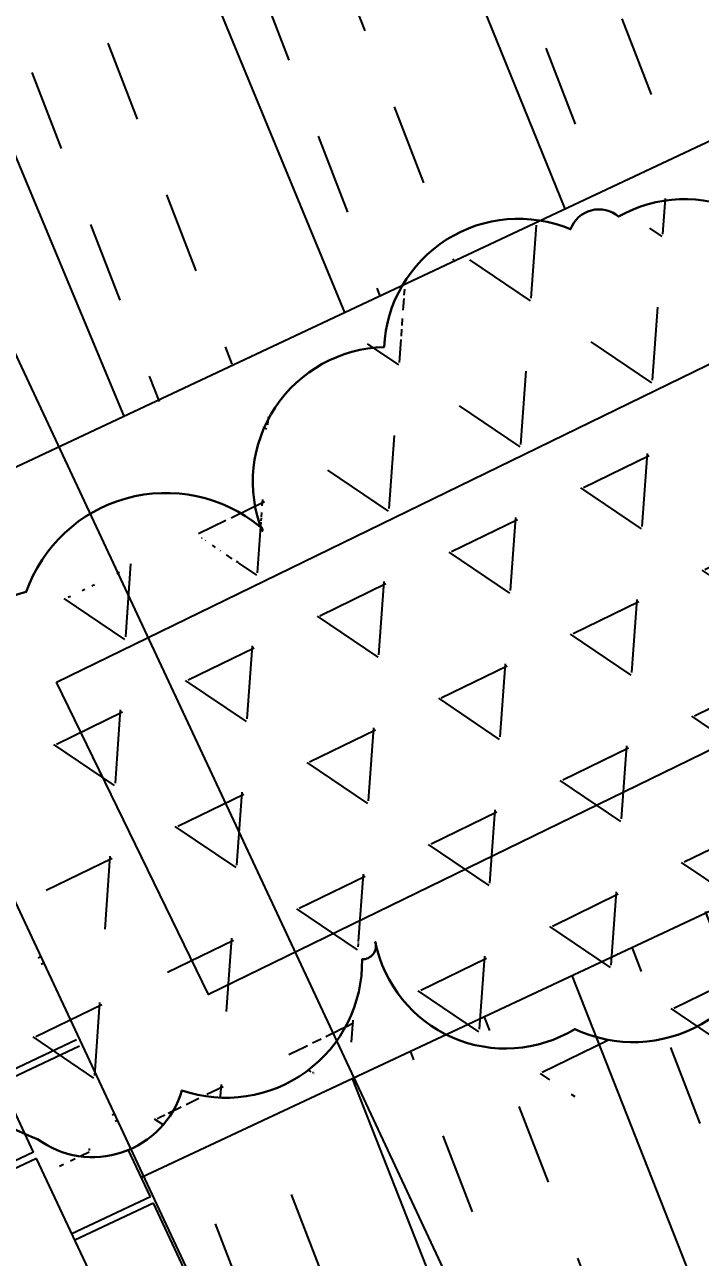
# Model space of a CAD drawing. Header units: centimetres. Extents: x 212517 to 243222, y -357108 to -330212.
# Drawn here: x 231504 to 231659.7, y -342805.6 to -342521.8 of the extents above; entities that cross this region are included whole.
import ezdxf
from ezdxf.enums import TextEntityAlignment as Align
from ezdxf.lldxf.tags import DXFTag

# ---------------------------------------------------------------- set-up
doc = ezdxf.new("R2010")
doc.units = ezdxf.units.CM
for name, color, linetype, plot in [('Fond topo - N', 252, 'Continuous', False), ('Fond topo - NCACHE', 252, 'Continuous', False), ('Fond topo - ZCACHE', 252, 'Continuous', False)]:
    doc.layers.add(name, color=color, linetype=linetype, plot=plot)
doc.layers.add('Fond topo - PSEUIL', color=252, linetype='Continuous', lineweight=50)
for name, color, linetype in [('Fond topo - ZSEUIL', 252, 'Continuous'), ('prlm-VRD', 2, 'Continuous'), ('SA - bât E', 252, 'Continuous'), ('SA - clôture', 252, 'DIVISE2'), ('SA - EBC', 252, 'Continuous'), ('SA - jardinière', 252, 'Continuous'), ('SA - limite revêtement', 252, 'Continuous'), ('SA - platelage bois', 252, 'Continuous')]:
    doc.layers.add(name, color=color, linetype=linetype)
doc.styles.add('SIMPLEX', font='simplex_.ttf', dxfattribs={"height": 1.25})
tags = doc.linetypes.add('CACHE2', pattern=[4.762499928474426, 3.174999952316284, -1.587499976158142]).pattern_tags.tags
tags[6:7] = [DXFTag(74, 4), DXFTag(75, 0), DXFTag(340, '0'), DXFTag(46, 0.0), DXFTag(50, 0.0), DXFTag(44, 0.0), DXFTag(45, 0.0)]
tags[4:5] = [DXFTag(74, 4), DXFTag(75, 0), DXFTag(340, '0'), DXFTag(46, 0.0), DXFTag(50, 0.0), DXFTag(44, 0.0), DXFTag(45, 0.0)]
tags = doc.linetypes.add('DIVISE2', pattern=[15.874999761581421, 6.349999904632568, -3.174999952316284, 0, -3.174999952316284, 0, -3.174999952316284]).pattern_tags.tags
tags[14:15] = [DXFTag(74, 4), DXFTag(75, 0), DXFTag(340, '0'), DXFTag(46, 0.0), DXFTag(50, 0.0), DXFTag(44, 0.0), DXFTag(45, 0.0)]
tags[12:13] = [DXFTag(74, 4), DXFTag(75, 0), DXFTag(340, '0'), DXFTag(46, 0.0), DXFTag(50, 0.0), DXFTag(44, 0.0), DXFTag(45, 0.0)]
tags[10:11] = [DXFTag(74, 4), DXFTag(75, 0), DXFTag(340, '0'), DXFTag(46, 0.0), DXFTag(50, 0.0), DXFTag(44, 0.0), DXFTag(45, 0.0)]
tags[8:9] = [DXFTag(74, 4), DXFTag(75, 0), DXFTag(340, '0'), DXFTag(46, 0.0), DXFTag(50, 0.0), DXFTag(44, 0.0), DXFTag(45, 0.0)]
tags[6:7] = [DXFTag(74, 4), DXFTag(75, 0), DXFTag(340, '0'), DXFTag(46, 0.0), DXFTag(50, 0.0), DXFTag(44, 0.0), DXFTag(45, 0.0)]
tags[4:5] = [DXFTag(74, 4), DXFTag(75, 0), DXFTag(340, '0'), DXFTag(46, 0.0), DXFTag(50, 0.0), DXFTag(44, 0.0), DXFTag(45, 0.0)]
pattern_1 = [(280.4264001144857, (-277130161.1279894, -473864756.7787022), (55.32121061969438, 10.17969329456503), []), (280.4264001144857, (-277130142.6875859, -473864753.3854711), (55.32121061969438, 10.17969329456503), [18.75, -18.75]), (280.4264001144857, (-277130124.2471823, -473864749.99224), (55.32121061969438, 10.17969329456503), [18.75, -18.75])]
pattern_2 = [(194.476395536849, (-277130161.1279894, -473864756.7787022), (-28.73078359319865, -48.72927426220082), [20.00000029999999, -20.00000029999999]), (194.476395536849, (-277130161.5279592, -473864755.2295011), (-28.73078359319865, -48.72927426220082), [20.00000029999999, -20.00000029999999]), (104.476395536849, (-277130180.4930039, -473864761.7783249), (-48.72927426220082, 28.73078359319865), [19.20000028799999, -20.800000312]), (104.476395536849, (-277130185.6926115, -473864741.6387098), (-48.72927426220082, 28.73078359319865), [19.20000028799999, -20.800000312]), (194.476395536849, (-277130185.2926416, -473864743.187911), (-28.73078359319865, -48.72927426220082), [20.00000029999999, -20.00000029999999]), (194.476395536849, (-277130185.6926115, -473864741.6387098), (-28.73078359319865, -48.72927426220082), [20.00000029999999, -20.00000029999999]), (104.476395536849, (-277130161.5279592, -473864755.2295011), (-48.72927426220082, 28.73078359319865), [38.40000057599999, -1.600000023999999])]

# ---------------------------------------------------------------- blocks, each defined once
blk = doc.blocks.new('PTOPO')
at = {"layer": 'Fond topo - NCACHE', "style": 'SIMPLEX'}
blk.add_attdef('MAT', text='', height=0.34, dxfattribs=at).set_placement((0.09999999986030161, -0.09999999962747097), align=Align.TOP_LEFT)
at = {"layer": 'Fond topo - ZCACHE', "style": 'SIMPLEX'}
blk.add_attdef('ALT', (0.09999999986030161, 0.09999999962747097), '', height=0.34, dxfattribs=at)
blk = doc.blocks.new('A$C1F970F0F')
at = {"layer": 'SA - bât E'}
h = blk.add_hatch(dxfattribs=at)
h.set_pattern_fill('ARDOISES4', color=256, scale=40.00000059999999, angle=-255.523604463151, style=0, pattern_type=2)
h.set_pattern_definition(pattern_2)
h.paths.add_polyline_path([(3894.158409256344, 7295.289658477819), (3891.059177244926, 7299.911205017861, -0.1009790743820487), (3887.328715366899, 7311.949404441553), (3885.834567499327, 7312.28027791657, -0.08124378257747558), (3871.112975300595, 7318.43376797852), (3883.411952209948, 7337.280680041151)])
h.paths.add_polyline_path([(4263.871506176062, 5850.661861870922), (4268.222820446937, 5833.659408768248), (4392.311239579913, 5348.792681197093), (4403.412384314286, 5305.415742579001, 0.2295057473976553), (4400.983939670979, 5278.034961560322), (4401.344410907905, 5277.127972714791, 0.1186542678047768), (4387.550162488463, 5258.559841698173), (4271.773479733791, 5322.631894884073), (4144.459658157512, 5820.101655121211)])
h.paths.add_polyline_path([(3792.020507308443, 7197.232727822652), (3871.112975300595, 7318.43376797852, 0.08904084685957374), (3887.328715280253, 7311.949403984024), (3887.44042460756, 7310.979822037581, 0.1379492769130424), (3894.158409256344, 7295.289658477819), (4037.027645911516, 6737.038213737584), (3917.615797761254, 6706.478006918029)])
h.paths.add_polyline_path([(4400.348076652384, 5279.880236559031), (4400.073294571393, 5280.816753393781), (4399.827639263816, 5281.761328394186), (4399.611346335195, 5282.713056554491), (4399.42462328581, 5283.671024731639), (4399.267648715508, 5284.634314829057), (4399.1405736554, 5285.60200307053), (4399.043519580353, 5286.57316189319), (4398.976579661655, 5287.546859805075), (4398.939818147234, 5288.522163493044), (4398.933270155778, 5289.498137861768), (4398.956942096114, 5290.473846996965, -0.03097544094256945), (4399.352940402355, 5294.355344840445), (4399.526792909746, 5295.31573225471), (4399.730296349298, 5296.270276831204), (4399.963255464456, 5297.218063026687), (4400.225446800973, 5298.158182438927), (4400.516619244183, 5299.089733515376), (4400.836493318109, 5300.01182310771), (4403.412384314286, 5305.415742579001), (4419.999717337565, 5240.601911349615), (4387.550162488463, 5258.559841698173, -0.1108113214576719), (4400.184786791218, 5276.129359993643), (4401.344411004957, 5277.127972601624), (4400.983939670979, 5278.034961560322), (4400.651722044839, 5278.952676322647)])
h = blk.add_hatch(dxfattribs=at)
h.set_pattern_fill('ARDOISES4', color=256, scale=40.00000059999999, angle=-255.523604463151, style=0, pattern_type=2)
h.set_pattern_definition(pattern_2)
h.paths.add_polyline_path([(4215.482870344361, 6023.743392393912), (4218.15352485424, 6029.301642819038), (4247.345207419267, 5915.237206445478), (4241.466835525938, 5913.538695398979, -0.244698441839494), (4222.83143943654, 5920.179270399944, -0.5107671308637126), (4214.831163794594, 5999.860929284176), (4215.990788008333, 6000.859541892157, -0.187960852422953)])
h.paths.add_polyline_path([(3952.32630045459, 6570.849171446293), (4037.027645911516, 6737.038213737584), (4040.114802757364, 6724.975366205246, 0.1776656773142821), (4040.353645289573, 6703.261969007786), (4040.714116543827, 6702.354980253762, 0.5205670514691635), (4047.554768046211, 6621.674708652715, 0.2694583443746695), (4068.145866706238, 6615.398302607124), (4069.877088711086, 6608.681337432916), (4193.965459142955, 6123.8148004134), (4218.15352485424, 6029.301642819038, 0.2310122898586103), (4215.630316697231, 6001.766530846523), (4215.990787934156, 6000.859542000991, 0.5205670514691635), (4222.83143943654, 5920.179270399944, 0.3221177807427699), (4247.345207419267, 5915.237206445478), (4263.871506284897, 5850.661861945097), (4110.507019179411, 5952.769192635757)])
h.paths.add_polyline_path([(3846.089590560668, 6038.960307619137), (3761.821211887602, 6368.233041649026), (3952.32630045459, 6570.849171446293), (4110.507019179411, 5952.769192635757)])
h.paths.add_polyline_path([(4039.554492427142, 6701.356367532614), (4040.71411664088, 6702.354980140594, -0.1402537813719688), (4038.722646038278, 6719.582352379415), (4040.114802757364, 6724.975366205246), (4068.157328004195, 6615.401180754553), (4062.219796179363, 6614.856319156625, -0.195987572306781), (4047.554768046211, 6621.674708652715, -0.5107671308637126)])
at = {"layer": 'SA - EBC'}
h = blk.add_hatch(dxfattribs=at)
h.set_pattern_fill('_USER', color=256, scale=74.99999999999999, angle=-325.7236014113932, style=0, pattern_type=0)
h.set_pattern_definition([(34.27639858860678, (-277130161.1279894, -473864756.7787022), (-42.238928459823, 61.97477650275113), [])])
edge = h.paths.add_edge_path()
edge.add_line((5801.470568619522, -3162.013069131843), (4083.559282644929, -3271.123614088357))
edge.add_line((4083.559282644929, -3271.123614088356), (4014.481307725509, -3717.332461968055))
edge.add_line((4014.48130772551, -3717.332461968055), (3135.517961824245, -3810.19300101904))
edge.add_line((3135.517961824245, -3810.19300101904), (2274.245008604417, -3693.648081323564))
edge.add_line((2274.245008604417, -3693.648081323564), (1554.636776175834, -3420.099318784944))
edge.add_arc((2508.775769578408, -2315.674454232369), 1459.498372788833, 157.1868533427094, 229.1754823893534, ccw=False)
edge.add_arc((1966.013830892235, -2087.371785851423), 870.6752834691503, 94.3015183869224, 157.1868533106914, ccw=False)
edge.add_line((1900.708697991695, -1219.149067345796), (2859.239020416566, -1223.495634912559))
edge.add_arc((3100.860739749298, 1265.329539486049), 2500.526305395239, 264.4549516394795, 302.9422754293212)
edge.add_arc((4209.331858878893, -445.3369775435177), 462.1229708170858, 302.9422754305585, 376.8336969250394)
edge.add_arc((2214.122706379954, -1049.006753214115), 2546.655714682971, 16.8336969158998, 38.14703645440247)
edge.add_arc((3041.32627014761, -399.2990096244524), 1494.806919462396, 38.14703657403813, 72.97328584086019)
edge.add_line((3479.031970107599, 1029.988031775616), (2182.437305702805, 1414.38613606858))
edge.add_line((2182.437305702805, 1414.38613606858), (1056.590900019184, 1822.819186472099))
edge.add_arc((1766.412018482452, 3779.442320525911), 2081.398594438606, 212.7495497786225, 250.0603089288685, ccw=False)
edge.add_line((15.86575126143373, 2653.472571668582), (-104.0907319930869, 3091.26353710603))
edge.add_line((-104.0907319930869, 3091.26353710603), (-169.6986146466322, 3639.54836895815))
edge.add_line((-169.6986146466322, 3639.548368958149), (-35.58090533515337, 6158.014854826562))
edge.add_arc((-194.3533792400212, 7143.826589584332), 998.5156357593988, 279.1493507374978, 373.962283499627)
edge.add_arc((2392.201579171132, 7786.918955579627), 1666.786287877102, 172.6269749467245, 193.9622835974407, ccw=False)
edge.add_arc((-45.50651600643437, 8102.354993671941), 791.2455775503726, -7.373025019439765, 16.43829965925021)
edge.add_line((713.3969204091394, 8326.263765657093), (486.7428317772967, 9142.81155059313))
edge.add_line((486.7428317772967, 9142.811550593131), (1338.845530021721, 9564.23852196786))
edge.add_line((1338.845530021721, 9564.23852196786), (1632.623584095551, 8945.24637913095))
edge.add_line((1632.623584095551, 8945.246379130947), (1394.029444699765, 8829.874494032001))
edge.add_line((1394.029444699765, 8829.874494032001), (1731.997733793977, 8131.230781666551))
edge.add_arc((1233.216649704336, 7889.945865525577), 554.0766919865823, -19.640967550384175, 25.815335324856676, ccw=False)
edge.add_line((1755.055695752756, 7703.706797235046), (1558.214479468655, 6807.520788570679))
edge.add_line((1558.214479468655, 6807.52078857068), (1570.021725572625, 6609.158708993335))
edge.add_line((1570.021725572625, 6609.158708993335), (1852.913141606868, 5734.125706863067))
edge.add_line((1852.913141606869, 5734.125706863067), (2726.748207475315, 4020.986816292172))
edge.add_line((2726.748207475315, 4020.986816292172), (3802.352916265851, 4004.947770972833))
edge.add_arc((8355.58168857983, 5950.706307988518), 4951.552134169374, 203.138762427905, 230.8301436200186)
edge.add_arc((13583.66465597079, 12367.85935474512), 13228.79229856088, 230.8301435441083, 233.1638398044412)
edge.add_line((5652.622255943647, 1780.153648245416), (4998.697813068342, 1820.441475819727))
edge.add_line((4998.697813068342, 1820.441475819727), (4863.841220233488, 767.0816613875431))
edge.add_line((4863.841220233488, 767.0816613875434), (5595.355488733695, 631.185878681516))
edge.add_line((5595.355488733695, 631.1858786815158), (5852.747939948536, -2020.707044821664))
edge.add_line((5852.747939948536, -2020.707044821665), (5881.394298709887, -2966.563612924887))
edge.add_line((5881.394298709887, -2966.563612924887), (5801.470568619523, -3162.013069131842))
at = {"layer": 'SA - jardinière'}
h = blk.add_hatch(dxfattribs=at)
h.set_pattern_fill('TRIANG', color=256, scale=89.99999759999999, angle=15.23211186070149, style=0, pattern_type=2)
h.set_pattern_definition([(75.2321118607015, (-277130161.1279894, -473864756.7787022), (-23.96133639204728, 23.76797836064067), [16.87499955, -16.87499955]), (135.2321118607015, (-277130161.1279894, -473864756.7787022), (-32.56434125293728, -8.867136843817182), [16.87499954999999, -16.87499954999999]), (15.23211186070148, (-277130173.1086576, -473864744.894713), (8.603004860889989, 32.63511520445786), [16.87499955, -16.87499955])])
h.paths.add_polyline_path([(4040.71411665821, 6702.3549802321), (4040.271323941635, 6703.481275581395), (4039.872093530404, 6704.623738732952), (4039.517014013883, 6705.780685220201), (4039.206608803447, 6706.95040974423), (4038.941335700573, 6708.131187772181), (4038.72158552421, 6709.321278925181), (4038.547682279208, 6710.518928368268), (4038.419882414509, 6711.722371026734), (4038.338374349664, 6712.929832339308), (4038.303277939595, 6714.139532814538), (4038.314645316852, 6715.349688724375), (4038.372459600768, 6716.55851642449), (4038.47663547212, 6717.764233762058), (4038.627019304792, 6718.965063273597), (4038.823389565039, 6720.159234668618), (4039.065456662396, 6721.344987796286), (4039.352863850851, 6722.520574275709), (4039.685187447836, 6723.684261530344), (4040.061937431085, 6724.834333812406), (4040.482558360563, 6725.969095819786), (4040.946430446008, 6727.086874579209), (4041.452869729892, 6728.186022539568), (4042.001129486326, 6729.264919202762), (4042.590401616473, 6730.321973987422), (4043.219817465827, 6731.355628917766), (4043.888449074065, 6732.364360093075), (4044.595310919166, 6733.346680390607), (4045.339360756866, 6734.301141771089), (4046.119501929762, 6735.22633721112), (4046.934584269164, 6736.120902712496), (4047.783406307831, 6736.983519726784), (4048.664716604009, 6737.812916515973), (4049.577215993685, 6738.607870285216), (4050.519559322225, 6739.367209319357), (4051.490357569091, 6740.089814191961), (4052.48817935558, 6740.77461947031), (4053.511553872268, 6741.420615909853), (4054.558972465105, 6742.026851196493), (4055.628890914712, 6742.592431221119), (4056.719732261917, 6743.11652286207), (4057.829888356438, 6743.59835302834), (4058.957722511192, 6744.037211664047), (4060.101572196852, 6744.432451712081), (4061.259751149926, 6744.783490610629), (4062.430552022247, 6745.089810644507), (4063.612248912606, 6745.350960551054), (4064.803099757689, 6745.56655525691), (4066.001349016913, 6745.73627679138), (4067.205230339944, 6745.859875108295), (4068.41296895763, 6745.937167822786), (4068.412969089341, 6745.93716789263), (4069.09334878694, 6747.057707986564), (4069.816242074799, 6748.151303754833), (4070.580583206626, 6749.216343266159), (4071.385245530939, 6750.251256360654), (4072.229042720104, 6751.25451726069), (4073.110731052395, 6752.224647361506), (4074.029010609176, 6753.160216047152), (4074.982527736483, 6754.059844679335), (4075.969876830073, 6754.92220663852), (4076.989602446933, 6755.746030715556), (4078.040201184589, 6756.530102651533), (4079.120124303556, 6757.273266347316), (4080.22777996918, 6757.974426566987), (4081.361535031834, 6758.632549453794), (4082.519718355048, 6759.246664838299), (4083.700622694133, 6759.815867399199), (4084.902506935959, 6760.339318229709), (4086.123599504067, 6760.816245424937), (4087.36210007298, 6761.245946126925), (4088.616183143854, 6761.627786511011), (4089.883999782349, 6761.961204205554), (4091.163681135375, 6762.245707341568), (4092.453340803272, 6762.480876567969), (4093.751077408893, 6762.666365228553), (4095.054977951414, 6762.801900053886), (4096.363120306103, 6762.887280972259), (4097.673576178818, 6762.922382445928), (4098.984413438031, 6762.907152271168), (4100.293699956652, 6762.841613220421), (4101.59950542344, 6762.725861846143), (4102.899905062147, 6762.56006872437), (4104.192981668206, 6762.344478448156), (4105.476829194107, 6762.079408664223), (4106.749554963545, 6761.765250127576), (4108.009282799266, 6761.402465824804), (4109.254155511737, 6760.991590976708), (4110.482338179512, 6760.533231090053), (4111.692020019556, 6760.028061698147), (4112.881418007268, 6759.476827580505), (4114.048778630359, 6758.880341388032), (4115.192380924502, 6758.239482404632), (4116.310539183154, 6757.555195465289), (4117.401604979721, 6756.828489246094), (4118.463969865601, 6756.060434994986), (4119.496067730634, 6755.252165231655), (4120.496377223875, 6754.404871014181), (4121.463423755635, 6753.51980174948), (4122.395781396952, 6752.59826208474), (4123.292076092021, 6751.641610351173), (4124.150986330642, 6750.65125710965), (4124.175550550533, 6750.641892710863), (4124.199737025736, 6750.63159225659), (4124.223510421712, 6750.620370874538), (4124.246835446873, 6750.608245295663), (4124.269677864017, 6750.595233188698), (4124.292003930873, 6750.581353834821), (4124.313780702366, 6750.566627596481), (4124.334976117259, 6750.551076374919), (4124.355558819311, 6750.534722790955), (4124.37549877146, 6750.517591300914), (4124.394766269384, 6750.499706866831), (4124.413333076293, 6750.481096068574), (4124.431171706146, 6750.461786196922), (4124.448256053788, 6750.441805702962), (4124.46456075441, 6750.421184319387), (4124.480061742297, 6750.399952006806), (4124.494736282011, 6750.378140369658), (4124.508562697352, 6750.355781475293), (4124.521520675673, 6750.332908459864), (4124.533591003088, 6750.309554630589), (4124.544755898583, 6750.285754729513), (4124.554999029281, 6750.261543887942), (4124.564305241475, 6750.236957582601), (4124.572660555769, 6750.21203211049), (4124.580053105008, 6750.186804411258), (4124.586471582856, 6750.161311507923), (4124.591906938025, 6750.135590944317), (4124.596350777786, 6750.109680613501), (4124.599796718367, 6750.083618881166), (4124.602239600226, 6750.057444070733), (4124.603676129289, 6750.031194721074), (4124.604103715788, 6750.004909711615), (4124.603522006303, 6749.978627593056), (4124.601931837676, 6749.952387069833), (4124.599335551735, 6749.926227035313), (4124.595736896868, 6749.900185926911), (4124.591141229048, 6749.874302161965), (4124.585555414094, 6749.84861387188), (4124.578987484524, 6749.823158967111), (4124.571447394481, 6749.797974994203), (4124.562945880762, 6749.773098877541), (4124.553496003161, 6749.748567670311), (4124.543111048169, 6749.724417245317), (4124.531806899102, 6749.700683173152), (4124.519599896114, 6749.677400558748), (4124.506508231669, 6749.654603777095), (4124.492550874648, 6749.632326297844), (4124.477748726657, 6749.61060103506), (4124.462123602979, 6749.589459971472), (4124.445698427375, 6749.56893431116), (4124.246291317, 6750.743256793199), (4124.092110887923, 6751.924368478947), (4123.983384466394, 6753.110528197709), (4123.920272199826, 6754.29998740605), (4123.902867187087, 6755.490992627605), (4123.931195145708, 6756.681788075362), (4124.005214159512, 6757.8706184483), (4124.124815260198, 6759.055731001363), (4124.289822061274, 6760.235378742774), (4124.499991403406, 6761.40782296588), (4124.755013282994, 6762.571334874059), (4125.054511975135, 6763.724199633501), (4125.398045766717, 6764.864717466417), (4125.785108295674, 6765.991207094132), (4126.215129086821, 6767.102007815721), (4126.687474089056, 6768.19548234469), (4127.201447131802, 6769.27001861849), (4127.756290267414, 6770.324032482505), (4128.351185784267, 6771.355970436811), (4128.985256706548, 6772.364310773766), (4129.657568088453, 6773.347567408783), (4130.367129115334, 6774.304290714657), (4131.112893663782, 6775.23307035391), (4131.893762387512, 6776.132537158674), (4132.708583956813, 6777.001365170871), (4133.556157367655, 6777.838273574603), (4134.435233106273, 6778.642028466144), (4135.344515430535, 6779.411445265531), (4136.282663653084, 6780.145389611011), (4137.248294873997, 6780.8427794008), (4138.239985695101, 6781.502586838123), (4139.256273971737, 6782.123839047335), (4140.295661700005, 6782.705620181197), (4141.35661677546, 6783.247072699206), (4142.43757498611, 6783.747398506765), (4143.53694267993, 6784.205859777036), (4144.653099503069, 6784.621780896863), (4145.784399864629, 6784.994548568528), (4146.929176212127, 6785.323613464343), (4148.085740759007, 6785.608490089078), (4149.252388480722, 6785.848758961403), (4150.42739990498, 6786.044065706328), (4151.609042578577, 6786.194122294018), (4152.79557463265, 6786.298707596846), (4153.985246813816, 6786.35766747868), (4155.176305573868, 6786.370914968061), (4156.366994792437, 6786.338430595476), (4157.555559609823, 6786.260262236237), (4158.740247473767, 6786.136525007023), (4159.919312133114, 6785.967401457445), (4159.919312207291, 6785.967401348611), (4160.22486006358, 6787.14409961915), (4160.576265655633, 6788.307926361869), (4160.972989716985, 6789.457094869679), (4161.414423128818, 6790.589841616735), (4161.899888312615, 6791.704427606083), (4162.428640306689, 6792.799142052082), (4162.999867348456, 6793.872304829396), (4163.612692640041, 6794.922268413533), (4164.266175487204, 6795.947421267082), (4164.959313145356, 6796.946189954597), (4165.691041212586, 6797.917041343067), (4166.460236895408, 6798.858485206232), (4167.265719344929, 6799.769076625403), (4168.106252102524, 6800.647417516831), (4168.980545251557, 6801.492160110524), (4169.887256745582, 6802.302007457004), (4170.82499465157, 6803.075716888782), (4171.792319718993, 6803.812100197346), (4172.787747177988, 6804.510027747639), (4173.809749049185, 6805.168427661481), (4174.856756673925, 6805.786289793414), (4175.92716299635, 6806.362665393309), (4177.019324834363, 6806.896670088658), (4178.131565974875, 6807.387483961901), (4179.262178899898, 6807.834353782816), (4180.40942850637, 6808.236593631083), (4181.571553744237, 6808.5935859131), (4182.746770714444, 6808.904782955397), (4183.933275488967, 6809.169706754952), (4185.129247049372, 6809.387950981951), (4186.332849579996, 6809.559180450724), (4187.542235536839, 6809.683132434312), (4188.755548553557, 6809.759616493288), (4189.970926504107, 6809.788515507142), (4191.186503538073, 6809.769784909691), (4192.400414012609, 6809.70345355583), (4193.610794539545, 6809.589623144293), (4194.815787384257, 6809.428468521846), (4196.01354281016, 6809.220237049716), (4197.202222424905, 6808.965248254262), (4198.38000159419, 6808.663893559417), (4199.545072558501, 6808.316635601663), (4200.695646971717, 6807.924007370119), (4201.829958863262, 6807.486611456002), (4202.946266919517, 6807.005119336208), (4204.042857799534, 6806.48026998709), (4205.118048290274, 6805.912869002362), (4206.170188107953, 6805.30378749386), (4207.1976622058, 6804.653960137897), (4207.340524183421, 6804.88110890498), (4207.492000490787, 6805.102605980623), (4207.651867900056, 6805.318125010406), (4207.819890949934, 6805.527348117862), (4207.995821650351, 6805.729967097846), (4208.179400883465, 6805.925683056439), (4208.370357707656, 6806.114207490622), (4208.568410942918, 6806.295262651558), (4208.773268512993, 6806.468581574386), (4208.984628476185, 6806.633908641308), (4209.202179060706, 6806.791000143623), (4209.425599815422, 6806.93962472731), (4209.654561248688, 6807.079562987493), (4209.888725700404, 6807.210608819883), (4210.127748336799, 6807.332569042827), (4210.371276424619, 6807.445263819111), (4210.618951173708, 6807.548526875746), (4210.870407395245, 6807.64220632699), (4211.125274415416, 6807.72616374302), (4211.383176426872, 6807.800275505184), (4211.643733397537, 6807.86443234953), (4211.906561203024, 6807.918539815669), (4212.171272398182, 6807.962517816296), (4212.437476539445, 6807.996301713596), (4212.704781580285, 6808.019842054975), (4212.972793051148, 6808.033103496124), (4213.241116162669, 6808.036066772405), (4213.509355117307, 6808.028727691759), (4213.777114807759, 6808.01109671828), (4214.044000161151, 6807.98320013907), (4214.309617990651, 6807.945078955287), (4214.573576601711, 6807.896789430645), (4214.835487055824, 6807.838402757307), (4215.094962889768, 6807.770004824687), (4215.351622033055, 6807.691696709411), (4215.60508589636, 6807.603593615716), (4215.854980780139, 6807.505825556562), (4216.100938434077, 6807.398536678957), (4216.34259610283, 6807.281885255295), (4216.5795977891, 6807.156042970225), (4216.811593956925, 6807.021195355979), (4217.038242503583, 6806.877541418753), (4217.259209507593, 6806.725292833527), (4217.474169137211, 6806.5646739614), (4217.682804468435, 6806.395921789466), (4217.884808135261, 6806.219284859788), (4218.079882015653, 6806.035023613235), (4218.267738849534, 6805.843409798706), (4218.448101556661, 6805.644725749221), (4218.62070438669, 6805.439264448487), (4218.62070436936, 6805.439264356982), (4219.742912258709, 6805.79997818136), (4220.878139972096, 6806.117346994118), (4222.024714103634, 6806.390903050756), (4223.180944315184, 6806.620242856598), (4224.345126039216, 6806.805028550687), (4225.515543304392, 6806.944987560239), (4226.690470517136, 6807.039913874662), (4227.868175766937, 6807.089667230007), (4229.046922865103, 6807.094174239489), (4230.224974073979, 6807.053428540135), (4231.400592908978, 6806.967490072568), (4232.572046216155, 6806.836485540646), (4233.737607020676, 6806.660608061602), (4234.895557306651, 6806.440116829168), (4236.044189698893, 6806.175336984674), (4237.181811306168, 6805.86665888921), (4238.306744852544, 6805.514537340652), (4239.417331995853, 6805.119491703511), (4240.511935618822, 6804.682104242807), (4241.588942208221, 6804.203019673513), (4242.646763918608, 6803.682944295778), (4243.68384131058, 6803.122644812856), (4244.698645603068, 6802.522947335842), (4245.689680787009, 6801.884735656358), (4246.655486073118, 6801.208950782999), (4247.59463751269, 6800.496588738638), (4248.505750702558, 6799.748699953375), (4249.387482473829, 6798.966386669822), (4250.238533121996, 6798.150802331197), (4251.057647993068, 6797.303149195614), (4251.843619454429, 6796.424676730605), (4252.595289157546, 6795.516680047165), (4253.311548617534, 6794.580497704663), (4253.991342121953, 6793.617509927737), (4254.633667675707, 6792.629135962882), (4255.237578275209, 6791.616833173625), (4255.802183618609, 6790.582093683452), (4256.326651339064, 6789.526443004792), (4256.810208464012, 6788.451437108617), (4257.252142041874, 6787.358660978728), (4257.651800658175, 6786.249725481004), (4258.00859494649, 6785.126265181315), (4258.321999141284, 6783.989936534846), (4258.59155115769, 6782.842414553421), (4258.816853738117, 6781.68539097697), (4258.997574498067, 6780.520571136864), (4259.133447250887, 6779.349672567582), (4259.224271554473, 6778.174421111476), (4259.269913658228, 6776.996549412411), (4259.270306142634, 6775.817793761245), (4259.557328794236, 6776.496897477997), (4259.870209143935, 6777.164482721663), (4260.208485980133, 6777.819564977611), (4260.571660703992, 6778.461178660003), (4260.959197782806, 6779.088377879026), (4261.370525988754, 6779.70023810205), (4261.805039116372, 6780.295857439568), (4262.262096505229, 6780.874357778451), (4262.74102427246, 6781.434886159925), (4263.241116568855, 6781.976616532228), (4263.761635991332, 6782.498750051654), (4264.301815342992, 6783.000517118922), (4264.860858292375, 6783.481178107415), (4265.437940748105, 6783.940024240305), (4266.032211880669, 6784.376379482379), (4266.642795797957, 6784.789600127934), (4267.268792173276, 6785.179077241115), (4267.909278299378, 6785.544236740864), (4268.563310085301, 6785.88454016001), (4269.229923231369, 6786.199485844572), (4269.908135227051, 6786.488609618064), (4270.596946055272, 6786.751485122054), (4271.295340357336, 6786.987725112351), (4272.002288656462, 6787.196981037717), (4272.716748830878, 6787.37894456186), (4273.437667526599, 6787.533347390674), (4274.163982063796, 6787.65996195387), (4274.894621563963, 6787.758601475888), (4275.628509216759, 6787.829120684044), (4276.364562954521, 6787.87141549123), (4277.101697736416, 6787.885423795571), (4277.838827057605, 6787.871124815481), (4278.574864014031, 6787.828539456737), (4279.308723791777, 6787.75773069413), (4280.03932440952, 6787.658802862147), (4280.765588749679, 6787.531901744243), (4281.486446595103, 6787.377214566288), (4282.200834747627, 6787.19496912103), (4282.907700438725, 6786.98543425964), (4283.606001550671, 6786.748918807163), (4284.294708681643, 6786.485771455797), (4284.972806494758, 6786.196380130263), (4285.639295290305, 6785.881171405694), (4286.293192795659, 6785.540610073879), (4286.933534826633, 6785.175197880561), (4287.559377513419, 6784.78547376741), (4288.169798395907, 6784.372012147986), (4288.763897298534, 6783.935422647279), (4289.340798667859, 6783.476348805929), (4289.89965186858, 6782.99546726587), (4290.230265056302, 6784.162610028387), (4290.606342569501, 6785.315906657357), (4291.027306994746, 6786.453586864311), (4291.492512143502, 6787.573904475462), (4292.001244086383, 6788.675139889901), (4292.552721918434, 6789.755602493924), (4293.1460991899, 6790.813634086797), (4293.780465013277, 6791.847610472069), (4294.454845659755, 6792.855944757164), (4295.168206107166, 6793.837089145569), (4295.919451263485, 6794.789537643534), (4296.707427967436, 6795.711828240474), (4297.530926960684, 6796.602545189526), (4298.388684036475, 6797.460321444078), (4299.279382674543, 6798.283840433671), (4300.20165549756, 6799.071837873514), (4301.154087222143, 6799.823104333607), (4302.135215542695, 6800.536486777548), (4303.143534715351, 6801.210889969128), (4304.177497021342, 6801.845278944051), (4305.235515320117, 6802.438679853443), (4306.315965696052, 6802.990181927111), (4307.417189451445, 6803.498938612704), (4308.537496581635, 6803.964168908147), (4309.675167362459, 6804.385158861975), (4310.828455537686, 6804.761262012353), (4311.995590960174, 6805.09190144618), (4313.174782034104, 6805.376569431359), (4314.36421874989, 6805.614828927377), (4315.562075414774, 6805.80631449001), (4316.766513386909, 6805.950731943111), (4317.975684052732, 6806.047859710524), (4319.187731183933, 6806.097548748861), (4320.400794547755, 6806.099722716888), (4321.613012053214, 6806.05437842216), (4322.822523022433, 6805.9615852015), (4324.027470835271, 6805.821485747193), (4325.226006325455, 6805.634294895101), (4326.416289240497, 6805.400300201277), (4327.596493164989, 6805.11986053566), (4328.764806093891, 6804.793406731807), (4329.919434919804, 6804.421439504859), (4331.058607344869, 6804.004530037349), (4332.180574829766, 6803.543318283268), (4333.283615183616, 6803.038512003654), (4334.36603533758, 6802.490886146555), (4335.426173670642, 6801.901281363895), (4336.462403158955, 6801.270602372405), (4337.473133160199, 6800.5998176157), (4338.528431285766, 6800.563617226446), (4339.581562028244, 6800.48693326588), (4340.630972742481, 6800.369878348326), (4341.675116384385, 6800.212625070607), (4342.712453838077, 6800.015405286964), (4343.741455929028, 6799.778509727816), (4344.760605614654, 6799.502287679697), (4345.768400546464, 6799.187146500031), (4346.763355070049, 6798.833550290514), (4347.744002440601, 6798.442020709767), (4348.708897050275, 6798.013134845357), (4349.656616418448, 6797.547524836873), (4350.585763467574, 6797.045877255361), (4351.494968585552, 6796.508931480515), (4352.382891300567, 6795.937478909556), (4353.24822278572, 6795.332362293338), (4354.089687411185, 6794.694473546647), (4354.90604457364, 6794.024753022598), (4355.696090809932, 6793.324187785326), (4356.45866166671, 6792.593810971549), (4357.19263297115, 6791.834698990663), (4357.896922489147, 6791.047971021135), (4358.570492175561, 6790.234786878177), (4359.212348914598, 6789.396345167363), (4359.821546794304, 6788.533881906003), (4360.397187417849, 6787.648668663238), (4360.938422456704, 6786.74201027555), (4361.444453893982, 6785.815243378868), (4361.914535805369, 6784.869734175548), (4362.347975150809, 6783.906876483475), (4362.744133069482, 6782.928089689861), (4363.102425453816, 6781.934816651999), (4363.422324233375, 6780.92852184273), (4363.70335777558, 6779.910688336145), (4363.945111685015, 6778.882816897907), (4364.147229741401, 6777.846422679631), (4364.309413953702, 6776.80303350246), (4364.431425105024, 6775.754187478969), (4364.513083515202, 6774.701430783419), (4364.554268602019, 6773.646315459956), (4364.554919871863, 6772.590396770519), (4364.515036184239, 6771.535231438372), (4364.434676421472, 6770.482374677653), (4364.313959006236, 6769.433379147289), (4364.153062013921, 6768.38979066428), (4363.95222248565, 6767.353147954635), (4363.711736610649, 6766.324979111712), (4363.431958744671, 6765.30679979155), (4363.113301423199, 6764.300111030267), (4362.756234344521, 6763.30639687737), (4363.762073685921, 6762.697659346071), (4364.743803550334, 6762.050758424167), (4365.699976547612, 6761.366647938336), (4366.629183443237, 6760.646336290913), (4367.53005415172, 6759.890885323891), (4368.401260737594, 6759.101408897499), (4369.241519001544, 6758.279070504508), (4370.049589984015, 6757.425082701104), (4370.824282734689, 6756.540704212726), (4371.564455059798, 6755.627238749877), (4372.269016035778, 6754.686033015484), (4372.9369267261, 6753.71847448383), (4373.567202632535, 6752.725989704081), (4374.158914736421, 6751.710041164695), (4374.711190700022, 6750.672127255471), (4375.223216151138, 6749.613777664046), (4375.694236604042, 6748.536552632968), (4376.123557591237, 6747.442039901523), (4376.510546183019, 6746.331853470109), (4376.854631958746, 6745.20762971956), (4377.155307553116, 6744.071025791104), (4377.412129819435, 6742.923717470311), (4377.624720132597, 6741.767395906933), (4377.792764992223, 6740.603765794507), (4377.916016846942, 6739.434542465414), (4377.994293993213, 6738.261449729926), (4378.027480946947, 6737.086216583046), (4378.01552870972, 6735.910575732284), (4377.958455231895, 6734.736260287168), (4377.856344241117, 6733.565001327054), (4377.709346467962, 6732.398525488896), (4377.517678640112, 6731.238552408887), (4377.281623191235, 6730.086791933963), (4377.001528257554, 6728.944942226705), (4376.677806681731, 6727.81468625726), (4376.310935581017, 6726.697690273735), (4375.901456022161, 6725.595601209714), (4375.449971361888, 6724.510043301812), (4374.957147256611, 6723.44261713997), (4374.423710368938, 6722.394896215687), (4373.850446939646, 6721.368425012352), (4373.238201971105, 6720.3647166954), (4372.587878130627, 6719.385250950313), (4371.900434167181, 6718.431471628399), (4371.176883368989, 6717.504784858781), (4370.418292460654, 6716.606556603203), (4369.625779678092, 6715.738111124841), (4368.800513322502, 6714.900728608107), (4367.943709897709, 6714.095643331268), (4367.056632625976, 6713.324042336139), (4367.056632734812, 6713.324042410315), (4367.365539192616, 6713.004958773543), (4367.66170993265, 6712.674020052938), (4367.944690071874, 6712.331733914114), (4368.214045567379, 6711.978625971937), (4368.469362681235, 6711.61523809092), (4368.710249787739, 6711.242128042971), (4368.936336828539, 6710.859868757477), (4369.147277054748, 6710.469046759164), (4369.342746563161, 6710.070261971551), (4369.522445215497, 6709.664126689788), (4369.68609738502, 6709.251264017436), (4369.833451801951, 6708.832307800963), (4369.964282180166, 6708.407901184038), (4370.078387707321, 6707.978695566821), (4370.175593529422, 6707.545349661122), (4370.255750114469, 6707.108528757821), (4370.318734537011, 6706.668903251356), (4370.364450105204, 6706.227148046842), (4370.392826741416, 6705.783941066182), (4370.403820821398, 6705.339962899364), (4370.397415405163, 6704.895894770207), (4370.373620276503, 6704.452418244509), (4370.332472255646, 6704.010214128179), (4370.274034253029, 6703.569961224607), (4370.198395965305, 6703.132335254993), (4370.105673645209, 6702.698008143616), (4369.996009440244, 6702.267646152543), (4369.86957182248, 6701.841910274166), (4369.726554765731, 6701.421453638188), (4369.567177860627, 6701.006921868981), (4369.391685727482, 6700.598951111453), (4369.200347626707, 6700.198167725669), (4368.993457473387, 6699.805186862285), (4368.771332651195, 6699.420611454922), (4368.534314155188, 6699.045032098339), (4368.282765919416, 6698.679025374804), (4368.017073802054, 6698.323152624475), (4367.737645872387, 6697.977960459775), (4367.444910873968, 6697.643978781538), (4367.139318268993, 6697.3217200123), (4366.821336956526, 6697.011678959891), (4366.491455160928, 6696.714331227181), (4366.150179185417, 6696.43013363769), (4365.798032847824, 6696.159522257133), (4365.43555667368, 6695.902912261858), (4365.063307112181, 6695.660697802964), (4364.681855532419, 6695.433250585011), (4364.291787261885, 6695.220919668947), (4363.893701357019, 6695.024031136419), (4364.034607014813, 6693.843850645142), (4364.130104372881, 6692.659131005097), (4364.180052411276, 6691.471618653986), (4364.184377832423, 6690.283064266109), (4364.143073945765, 6689.095219740814), (4364.056201745752, 6687.909836386953), (4363.923889396828, 6686.728661702854), (4363.746331753753, 6685.55343671832), (4363.523790792824, 6684.38589401721), (4363.256594399462, 6683.227754839058), (4362.945136432036, 6682.080726412924), (4362.589876208212, 6680.946499495418), (4362.191337351465, 6679.826746409013), (4361.750107493041, 6678.723117591366), (4361.266836884832, 6677.637240151811), (4360.742237970325, 6676.57071472985), (4360.177084151379, 6675.525113738153), (4359.572208632666, 6674.50197826383), (4358.928502995034, 6673.502816916796), (4358.246916262477, 6672.529102404526), (4357.528453046392, 6671.582270366906), (4356.774172664542, 6670.66371622551), (4355.985186937298, 6669.774794558274), (4355.162659042495, 6668.916815430085), (4354.307801448938, 6668.091043741454), (4353.421874378866, 6667.298696865644), (4352.506183927958, 6666.540942729801), (4351.562079763153, 6665.818898544757), (4350.590953808334, 6665.133628494668), (4349.594237817361, 6664.486143059182), (4348.573400789764, 6663.877396754006), (4347.529947806837, 6663.308286739941), (4346.465417020989, 6662.779652066002), (4345.381377827724, 6662.292272025072), (4344.27942807197, 6661.846865166356), (4343.161192472398, 6661.4440879824), (4342.028319382001, 6661.084534195532), (4340.882478744473, 6660.768734102225), (4339.725359808677, 6660.497153015383), (4338.558668445866, 6660.27019148804), (4337.384124492572, 6660.08818392081), (4336.203459302139, 6659.95139864642), (4335.018413535432, 6659.860037400233), (4333.830734116196, 6659.814234759379), (4332.642171805472, 6659.814058222963), (4331.454478753123, 6659.859508296601), (4330.269405853203, 6659.950517666234), (4329.088700280218, 6660.086952328216), (4327.914102169977, 6660.268611080441), (4326.747343448035, 6660.495226218146), (4326.064704127639, 6659.516358387394), (4325.344991324067, 6658.564417163523), (4324.589266079708, 6657.640805698443), (4323.798642401951, 6656.746885738929), (4322.974285839345, 6655.883974863059), (4322.117411734691, 6655.053345389232), (4321.229283034496, 6654.256221568227), (4320.311209326102, 6653.493778628102), (4319.364543641255, 6652.7671405359), (4318.390681681113, 6652.077378533024), (4317.391059118238, 6651.4255092765), (4316.367149592503, 6650.812493891474), (4315.320462424866, 6650.239236034491), (4314.252540561291, 6649.706580671478), (4313.164958459807, 6649.215313056076), (4312.059319244852, 6648.766157467588), (4310.937252988784, 6648.359776019814), (4309.800413552179, 6647.996767742838), (4308.650477066378, 6647.677667827727), (4307.489138590769, 6647.40294674298), (4306.318110245957, 6647.173009261032), (4305.139118176047, 6646.988194559593), (4303.953900520992, 6646.848774899475), (4302.764204448192, 6646.754956091944), (4301.571783804568, 6646.706876237197), (4300.378396262556, 6646.704606170063), (4299.1858012945, 6646.748149274878), (4297.995757037214, 6646.837441320976), (4296.810017552343, 6646.972350886726), (4295.630330748786, 6647.152678899894), (4294.45843608464, 6647.37815964157), (4293.296060888267, 6647.648460589793), (4292.144918792279, 6647.963183284842), (4291.006706525298, 6648.321864031603), (4289.883102343883, 6648.723973627796), (4288.775762438127, 6649.16891965607), (4287.686319231881, 6649.656046142391), (4286.616378644499, 6650.184634738126), (4285.567518080466, 6650.753906617355), (4284.541283842977, 6651.363022208398), (4283.539188546789, 6652.011083674292), (4282.562709523797, 6652.697135878262), (4281.613286295524, 6653.420167051951), (4280.692318519056, 6654.179111838466), (4279.801163720899, 6654.972850963242), (4278.941135695579, 6655.800214665298), (4278.11350224642, 6656.659983030298), (4277.31948353147, 6657.550888768284), (4276.56024986874, 6658.471618387602), (4275.836920756641, 6659.420814655328), (4275.765487874358, 6659.307235654021), (4275.68974776412, 6659.196482415593), (4275.609811859954, 6659.088718293502), (4275.52579798956, 6658.984102112816), (4275.437830139996, 6658.882788309374), (4275.346037923913, 6658.784925988205), (4275.250556586474, 6658.69065958573), (4275.151526883365, 6658.600127850205), (4275.049094938672, 6658.51346434257), (4274.943411683384, 6658.430796974059), (4274.834632905994, 6658.35224752268), (4274.722919000872, 6658.277931680871), (4274.608434562025, 6658.207959037639), (4274.491348353991, 6658.142432799716), (4274.37183312259, 6658.081449543029), (4274.250064988357, 6658.025099138003), (4274.12622336058, 6657.973464671047), (4274.000490891551, 6657.926622453219), (4273.873052937244, 6657.884641174491), (4273.744097427675, 6657.847582970956), (4273.613814315797, 6657.815502391748), (4273.482395652368, 6657.788446669229), (4273.350035488897, 6657.766455832151), (4273.216928503678, 6657.749562207559), (4273.083271135216, 6657.737790774871), (4272.949260454344, 6657.731158715954), (4272.815093907735, 6657.729675937646), (4272.680969340084, 6657.733344688399), (4272.547084496375, 6657.742159557749), (4272.413636781335, 6657.7561073323), (4272.280822722868, 6657.775167666063), (4272.148838308278, 6657.799312353267), (4272.017878121203, 6657.828505776169), (4271.888135015792, 6657.862705061545), (4271.759800459167, 6657.901859636688), (4271.633063393837, 6657.9459117292), (4271.508110924674, 6657.994796616047), (4271.385127185503, 6658.048442269479), (4271.264293344644, 6658.106769261188), (4271.145787698484, 6658.169691882038), (4271.029784789015, 6658.237117361319), (4270.916455798965, 6658.308946076267), (4270.805967597911, 6658.38507239623), (4270.698483118713, 6658.465384042656), (4270.594160969293, 6658.549762541756), (4270.493154826762, 6658.638083528827), (4270.395613437417, 6658.730216748248), (4270.30168080667, 6658.826026681026), (4270.211495408099, 6658.925371746708), (4270.125190002496, 6659.028105475104), (4269.826200714298, 6657.874811351373), (4269.483159060119, 6656.733845054205), (4269.096571271001, 6655.606888171452), (4268.667006908448, 6654.495602335372), (4268.195099372611, 6653.401625524461), (4267.681544332164, 6652.326570654618), (4267.127098820379, 6651.272022432774), (4266.532580213345, 6650.239535465058), (4265.898864863662, 6649.230631671922), (4265.226887062017, 6648.246798683835), (4264.517637309022, 6647.289486471836), (4263.77216116933, 6646.360106427093), (4262.991557687663, 6645.460028627675), (4262.176977554564, 6644.590579911002), (4261.329621609756, 6643.753041977182), (4260.45073911674, 6642.948649535631), (4259.54162543081, 6642.178588377026), (4258.603620897553, 6641.443993686144), (4257.638108298333, 6640.745948440306), (4256.646510896133, 6640.085481599348), (4255.630290522262, 6639.463566761763), (4254.590945251311, 6638.881120898858), (4253.530007137801, 6638.339002413676), (4252.449040516403, 6637.838010799399), (4251.34963851922, 6637.378884265687), (4250.233422029011, 6636.962299842133), (4249.102036552091, 6636.588871505991), (4247.957149866223, 6636.259149774521), (4246.80044989105, 6635.973620970838), (4245.633641475717, 6635.732705652154), (4244.458444986762, 6635.536759161559), (4243.276592827461, 6635.386070391432), (4242.089827022643, 6635.280861292949), (4240.899897342817, 6635.221287231339), (4239.708557783311, 6635.207435662113), (4238.517564575395, 6635.239327266016), (4237.328673541641, 6635.316915122842), (4236.143637160819, 6635.440084603769), (4234.964202572782, 6635.608654223121), (4233.792108282882, 6635.822375504188), (4232.629082206378, 6636.080933539145), (4231.47683881929, 6636.383946959892), (4230.33707678061, 6636.730969146665), (4229.211476300839, 6637.121488347218), (4228.101696661601, 6637.554929094436), (4227.009373893335, 6638.030652456561), (4225.936118162531, 6638.547957005919), (4224.883511634494, 6639.106080171554), (4223.853106307004, 6639.704199312996), (4222.846420727886, 6640.341432531457), (4222.481175407398, 6639.158779998915), (4222.06988496303, 6637.991342085768), (4221.613180671389, 6636.84091072859), (4221.111763513145, 6635.709251772376), (4220.566403172733, 6634.598102316354), (4219.977936711571, 6633.50916783726), (4219.347267419425, 6632.444119752808), (4218.675363265091, 6631.404592871474), (4217.963255696455, 6630.39218306047), (4217.212037729329, 6629.408443910959), (4216.422862452181, 6628.454885599424), (4215.596941006816, 6627.532971857711), (4214.735541319817, 6626.644117654026), (4213.839985742139, 6625.789687365019), (4212.911648584735, 6624.970992398869), (4211.951955051705, 6624.189289691147), (4210.962377996751, 6623.445778717138), (4209.944436429274, 6622.741601111243), (4208.899692962677, 6622.077837453504), (4207.829751130201, 6621.455506735258), (4206.736253212396, 6620.87556402173), (4205.620877695779, 6620.338899795855), (4204.48533667119, 6619.846337607347), (4203.331372903551, 6619.398633490177), (4202.160757913032, 6618.996474714562), (4200.975288454196, 6618.640478463205), (4199.776784204094, 6618.331191510819), (4198.567084669134, 6618.069088155843), (4197.348046657574, 6617.85457088868), (4196.121541525367, 6617.687969112305), (4194.889451719062, 6617.569538280367), (4193.653668505486, 6617.499460421923), (4192.416088617256, 6617.477843070533), (4191.178611884026, 6617.504719144124), (4189.943137652675, 6617.580047812504), (4188.711562084436, 6617.703713113477), (4187.485775971927, 6617.875525314129), (4186.267660739932, 6618.0952208151), (4185.059085928308, 6618.362462248127), (4183.86190659654, 6618.676839536277), (4182.677960669384, 6619.037870017492), (4181.509065111638, 6619.444999642928), (4180.35701430946, 6619.897603188723), (4179.223576692956, 6620.394986317415), (4178.11049170956, 6620.936385487605), (4177.019468076393, 6621.520969611953), (4175.952180384144, 6622.147841269056), (4174.910266932098, 6622.816038535254), (4173.89532693722, 6623.524535513182), (4172.765563118568, 6623.122259805783), (4171.620908969824, 6622.764546669385), (4170.46312145758, 6622.451945086382), (4169.293977544112, 6622.184934943758), (4168.115271891429, 6621.963926046066), (4166.92881374802, 6621.789257567569), (4165.736424402638, 6621.661197870921), (4164.539933818028, 6621.579943248913), (4163.341178784167, 6621.545618558582), (4162.141999181104, 6621.558276507123), (4160.944235753026, 6621.61789740993), (4159.749727089244, 6621.724390141475), (4158.560306429841, 6621.87759103408), (4157.377799682345, 6622.077264917027), (4156.20402187518, 6622.323105409047), (4155.040774691883, 6622.614734911349), (4153.889843584485, 6622.951706007377), (4152.75299534793, 6623.333501543002), (4151.631974780104, 6623.759535259057), (4150.528502573727, 6624.229153422792), (4149.444272684859, 6624.741634947075), (4148.380949184263, 6625.296193408501), (4147.340164330223, 6625.891977507132), (4146.32351563688, 6626.528072853944), (4145.332563576178, 6627.203502974742), (4144.368829098174, 6627.917231106798), (4143.43379172881, 6628.668161791325), (4142.528886408792, 6629.455142325213), (4141.655502467582, 6630.276964851093), (4140.814980061598, 6631.132367695367), (4140.00860970417, 6632.020038016504), (4139.237629053113, 6632.938613361267), (4138.503221346785, 6633.886683667077), (4137.806514132682, 6634.862793682899), (4137.148576605423, 6635.865445179553), (4136.530418598077, 6636.89309913127), (4135.952989236575, 6637.944178245421), (4135.4171746264, 6639.017069012002), (4134.923797251507, 6640.110124661089), (4134.473614531006, 6641.221667426711), (4134.067317290561, 6642.349991111241), (4133.705529235497, 6643.493363934017), (4133.388805696039, 6644.650030664718), (4133.117632952744, 6645.818216068677), (4132.892427004624, 6646.99612703593), (4132.713533671684, 6648.181955500209), (4132.581227530104, 6649.373881199864), (4132.495711740267, 6650.57007464884), (4132.457117273776, 6651.768699937128), (4132.468749886499, 6651.65161448509), (4132.475879425761, 6651.534168916702), (4132.47849519187, 6651.416535970731), (4132.476593341099, 6651.298889552057), (4132.470176659036, 6651.181402784039), (4132.459254647914, 6651.064248845083), (4132.443843520377, 6650.947600685443), (4132.423965757219, 6650.831630068322), (4132.399650811691, 6650.716507910427), (4132.370934645739, 6650.602404085431), (4132.337859248225, 6650.489486756915), (4132.300473687241, 6650.377922179076), (4132.25883297807, 6650.267875100691), (4132.212998350094, 6650.159507671909), (4132.16303769877, 6650.052979453434), (4132.109024476478, 6649.948447816162), (4132.051038222151, 6649.846066608632), (4131.989164591079, 6649.745986814902), (4131.923494638821, 6649.648356026641), (4131.854125363996, 6649.553318055978), (4131.78115886741, 6649.461012999957), (4131.704702695196, 6649.371577175552), (4131.624869734156, 6649.285142191613), (4131.541777549028, 6649.201835453521), (4131.455548622348, 6649.121779928189), (4131.366310141636, 6649.045093520857), (4131.274193530775, 6648.971889353403), (4131.179334769593, 6648.902275324679), (4131.081873541199, 6648.836353987623), (4130.981953575131, 6648.77422248427), (4130.879722195373, 6648.715972536568), (4130.775330073573, 6648.661690019168), (4130.668931028706, 6648.611454902577), (4130.56068203816, 6648.565341061489), (4130.450742666522, 6648.523416762103), (4130.33927497824, 6648.48574382558), (4130.226443200021, 6648.452377597192), (4130.112413727069, 6648.423367229495), (4129.997354722404, 6648.398755568641), (4129.881435802133, 6648.378579119192), (4129.7648276334, 6648.362867172385), (4129.647702308705, 6648.351643157052), (4129.530232371935, 6648.3449238762), (4129.41259129739, 6648.342718657991), (4129.294952183035, 6648.345031214597), (4129.177488462466, 6648.351857895987), (4129.060373437657, 6648.363188726283), (4128.943779694584, 6648.379006945708), (4128.827879103909, 6648.399289389607), (4128.712842711461, 6648.424006035246), (4128.482479765942, 6647.218611870136), (4128.205077379307, 6646.023166263632), (4127.881061353873, 6644.839504330189), (4127.510928794471, 6643.669442657338), (4127.095248196515, 6642.51477739327), (4126.634657346279, 6641.377281042546), (4126.129863303607, 6640.258699246584), (4125.581640928838, 6639.160749261674), (4124.990831583069, 6638.08511622404), (4124.358342254717, 6637.033451040339), (4123.685143776584, 6636.007368355632), (4122.972269463031, 6635.008442735598), (4122.220813449028, 6634.038207654061), (4121.431929197002, 6633.098152363405), (4120.606827754094, 6632.189719949714), (4119.746775452778, 6631.314304450652), (4118.853092410051, 6630.473249812663), (4117.927150474143, 6629.667847057042), (4116.97037082391, 6628.899332364866), (4115.98422219213, 6628.168885328134), (4114.970218098869, 6627.47762710403), (4113.929915200941, 6626.82661883173), (4112.864909987338, 6626.216859698969), (4111.776837437865, 6625.649285489875), (4110.667367583368, 6625.124767814587), (4109.53820338451, 6624.644111667332), (4108.391078224392, 6624.208054574246), (4107.227752617828, 6623.81726598433), (4106.050012354911, 6623.472345725264), (4104.859665124333, 6623.173823315851), (4103.658538108605, 6622.922156904834), (4102.448474888128, 6622.717732814527), (4101.231332933808, 6622.560864688642), (4100.008980420315, 6622.451793432272), (4098.783293553018, 6622.390686485874), (4097.556153993351, 6622.377637744123), (4096.329444864466, 6622.412666985331), (4095.105049396667, 6622.495720601913), (4093.884846887302, 6622.626671038466), (4092.67071037915, 6622.805317421011), (4091.464503324633, 6623.031385335629), (4090.268077219132, 6623.30452784539), (4089.083268655468, 6623.62432595338), (4087.911896176679, 6623.990288250845), (4086.75575767777, 6624.401853589355), (4085.61662789765, 6624.858389849604), (4084.496255242741, 6625.3591964387), (4083.396359350295, 6625.903504562048), (4082.318628745961, 6626.490478993983), (4081.921566978298, 6625.751064389098), (4081.495846383012, 6625.027770332976), (4081.042120325281, 6624.321707321636), (4080.561085561646, 6623.633958960548), (4080.05348025879, 6622.965581012793), (4079.520083652505, 6622.317599473125), (4078.961714322282, 6621.691008714594), (4078.379229537614, 6621.086770664483), (4077.773523297588, 6620.505812711076), (4077.145525368012, 6619.949026748563), (4076.496199452722, 6619.417267153661), (4075.826542512144, 6618.911350440726), (4075.137582339128, 6618.432052972001), (4074.430376408201, 6617.980110512024), (4073.706010356732, 6617.556216714305), (4072.965595786738, 6617.161022400161), (4072.210269478091, 6616.795133906752), (4071.441190813889, 6616.459113005942), (4070.659540050191, 6616.153475525788), (4069.866517164581, 6615.878690525943), (4069.063339286396, 6615.635179741646), (4068.251239242353, 6615.423316911272), (4067.431463696634, 6615.243427465054), (4066.605270957541, 6615.095787329062), (4065.773929044094, 6614.980623101769), (4064.938714014674, 6614.898111612278), (4064.100908044024, 6614.848379526187), (4063.261796917251, 6614.831503251455), (4062.422668936605, 6614.847508671486), (4061.584811671661, 6614.896371002286), (4060.749511560001, 6614.978015436804), (4059.918050519445, 6615.092316649047), (4059.091704821548, 6615.239099102214), (4058.271743021634, 6615.418137630275), (4057.459423704428, 6615.62915729617), (4056.655993397439, 6615.871834260911), (4055.862685696113, 6616.145796044046), (4055.080718106874, 6616.450622121522), (4054.311290995503, 6616.785844503988), (4053.555585266204, 6617.150948745054), (4052.8147610008, 6617.545374388577), (4052.089955297939, 6617.968515946592), (4051.382280662027, 6618.419724152293), (4050.692823338788, 6618.898306180452), (4050.022641665365, 6619.403527571263), (4049.372764206236, 6619.93461277294), (4048.744188583025, 6620.490746595555), (4048.137879525835, 6621.071075433175), (4047.554767954705, 6621.674708670043), (4045.932561074587, 6622.659229176627), (4044.349343397187, 6623.705297025434), (4042.807449145414, 6624.811370154372), (4041.309150885378, 6625.975817797753), (4039.856657695538, 6627.196923581861), (4038.452110610121, 6628.472887240956), (4037.097580411145, 6629.801827973834), (4035.795063541841, 6631.181786639553), (4034.546480407505, 6632.610728922842), (4033.353671622349, 6634.086548414562), (4032.218395485422, 6635.607069175026), (4031.142325551498, 6637.170050175123), (4030.127048134053, 6638.773187001419), (4029.174060156897, 6640.414116528461), (4028.284766144154, 6642.090419668934), (4027.460477231667, 6643.799625162796), (4026.702408582603, 6645.539213573854), (4026.011677602355, 6647.306620376667), (4025.389302664335, 6649.09923998935), (4024.836201304067, 6650.914430001877), (4024.353188651752, 6652.749514411325), (4023.940976913684, 6654.601787890743), (4023.600173829752, 6656.468520157135), (4023.33128163218, 6658.346959107063), (4023.134696836787, 6660.234335595568), (4023.010709197558, 6662.127867425646), (4022.959501393235, 6664.024763199115), (4022.981149046677, 6665.922226673164), (4023.075620285292, 6667.817460445546), (4023.242775664023, 6669.707670803315), (4023.482368926455, 6671.590070991048), (4023.794046819653, 6673.461886364446), (4024.177349797733, 6675.320357479862), (4024.631712945177, 6677.162744469256), (4025.156466328228, 6678.986331523455), (4025.750836540038, 6680.788430296247), (4026.413947154663, 6682.566384178633), (4027.144820805293, 6684.317572265494), (4027.942380020228, 6686.039412893979), (4028.805449061242, 6687.729367845172), (4029.732755674621, 6689.384945709196), (4030.722932632136, 6691.003706143191), (4031.77452057391, 6692.583262745293), (4032.885969079396, 6694.121286832887), (4034.055639574698, 6695.615511157469), (4035.28180815326, 6697.06373316197), (4036.562666890864, 6698.463817670144), (4037.896327714456, 6699.81370079848), (4039.280824552493, 6701.111392676969), (4040.714116561157, 6702.354980345267)])
at = {"layer": 'SA - platelage bois'}
h = blk.add_hatch(dxfattribs=at)
h.set_pattern_fill('PASSERELLE', color=256, scale=150, angle=-79.57359988551433, style=0, pattern_type=2)
h.set_pattern_definition(pattern_1)
edge = h.paths.add_edge_path()
edge.add_line((3907.529057229826, 7249.205727388453), (4246.586033064704, 7336.041014818704))
edge.add_line((4246.586033064704, 7336.041014818704), (4370.636443781646, 6851.673906558578))
edge.add_line((4370.636443781646, 6851.673906558578), (4030.50573531516, 6764.052113881562))
h = blk.add_hatch(dxfattribs=at)
h.set_pattern_fill('PASSERELLE', color=256, scale=150, angle=-79.57359988551433, style=0, pattern_type=2)
h.set_pattern_definition(pattern_1)
edge = h.paths.add_edge_path()
edge.add_line((4069.417644666773, 6608.563670108861), (4408.474620541857, 6695.398957626285))
edge.add_line((4408.474620541857, 6695.398957626285), (4532.525031218594, 6211.031849278985))
edge.add_line((4532.525031218594, 6211.031849278985), (4194.274329965241, 6123.894369201085))
at = {"layer": 'SA - bât E', "linetype": 'CACHE2', "ltscale": 0.4000000059604645, "elevation": 9.999999999999998e-08, "flags": 128}
blk.add_lwpolyline([(2974.659767008017, 4829.006726932591), (2418.213405283731, 7003.281557872304), (3925.437278428904, 7389.014413898778), (4481.883640130314, 5214.739582963398)], close=True, dxfattribs=at)
at = {"layer": 'SA - bât E', "ltscale": 2.539999961853027, "elevation": 9.999999999999998e-08, "flags": 128}
blk.add_lwpolyline([(3647.823469613824, 5693.001163425181), (3420.979609354826, 6579.377515196006), (4037.027645911516, 6737.038213737584), (4263.871506284897, 5850.661861945097)], close=True, dxfattribs=at)
blk.add_lwpolyline([(3647.823469613824, 5693.001163425181), (3420.979609354826, 6579.377515196006), (4037.027645911516, 6737.038213737584), (4263.871506284897, 5850.661861945097)], close=True, dxfattribs=at)
at = {"layer": 'SA - clôture', "ltscale": 0.1000000014901161, "elevation": 9.999999999999998e-08, "flags": 128}
for points in [[(3907.529057229826, 7249.205727388453), (4246.586033064704, 7336.041014818704), (4370.636443781646, 6851.673906558578), (4030.50573531516, 6764.052113881562)], [(4069.417644666773, 6608.563670108861), (4408.474620541857, 6695.398957626285), (4532.525031218594, 6211.031849278985), (4192.394322752107, 6123.41005660197)]]:
    blk.add_lwpolyline(points, dxfattribs=at)
at = {"layer": 'SA - jardinière', "lineweight": 30, "elevation": 9.999999999999998e-08, "flags": 128}
blk.add_lwpolyline([(4040.714116732386, 6702.354980123265, -0.5205670528691022), (4068.41296895763, 6745.937167822786, -0.5205670484813738), (4124.150986404819, 6750.651257000815, -0.5205669413915223), (4124.44569831854, 6749.568934236983, -0.5205670493976217), (4159.919312098456, 6785.967401274434, -0.5205670545591027), (4207.197662096965, 6804.653960063721, -0.5205670434516312), (4218.62070436936, 6805.439264356982, -0.5205670534855712), (4259.27030621681, 6775.81779365241, -0.5205670576793844), (4289.899651851251, 6782.995467174364, -0.5205670442923779), (4337.473133034035, 6800.599817450016, -0.5205670430342794), (4362.756234327191, 6763.306396785864, -0.5205670496979715), (4367.056632625976, 6713.324042336139, -0.520567047456998), (4363.893701339691, 6695.024031044913, -0.5205670566891272), (4326.747343522212, 6660.49522610931, -0.5205670452374622), (4275.836920739312, 6659.420814563822, -0.5205670387704572), (4270.125190076672, 6659.028105366269, -0.5205670389183091), (4222.846420824939, 6640.34143241829, -0.5205670508644156), (4173.895327034274, 6623.524535400014, -0.5205670493997564), (4132.457117370828, 6651.768699823961, -0.5205670392451515), (4128.712842579749, 6648.424005965401, -0.5205670542330536), (4082.318628843014, 6626.490478880816, -0.5205670426646564), (4047.554768046211, 6621.674708652715, -0.5205670514691635), (4040.714116543827, 6702.354980253762)], format="xyb", dxfattribs=at)
at = {"layer": 'SA - jardinière', "elevation": 9.999999999999998e-08, "flags": 128}
blk.add_lwpolyline([(4071.442319084613, 6724.215983282096), (4312.659668958401, 6789.898478267618), (4333.678067271856, 6712.708926315935), (4092.46071751245, 6647.026431308753)], close=True, dxfattribs=at)
at = {"layer": 'SA - limite revêtement', "elevation": 9.999999999999998e-08, "flags": 128}
for points in [[(3907.953186125914, 7249.314350273756), (4246.586033064704, 7336.041014818704), (4370.636443781646, 6851.673906558578), (4030.50573531516, 6764.052113881562)], [(4069.417644666773, 6608.563670108861), (4408.474620541857, 6695.398957626285), (4532.525031218594, 6211.031849278985), (4194.276309654704, 6123.886685123122)]]:
    blk.add_lwpolyline(points, dxfattribs=at)
at = {"layer": 'SA - platelage bois', "elevation": 9.999999999999998e-08, "flags": 128}
for points in [[(3907.529057229826, 7249.205727388453), (4246.586033064704, 7336.041014818704), (4370.636443781646, 6851.673906558578), (4030.50573531516, 6764.052113881562)], [(4069.417644666773, 6608.563670108861), (4408.474620541857, 6695.398957626285), (4532.525031218594, 6211.031849278985), (4194.274329965241, 6123.894369201085)]]:
    blk.add_lwpolyline(points, dxfattribs=at)
at = {"layer": 'Fond topo - PSEUIL', "ltscale": 2}
ref = blk.add_blockref('PTOPO', (4043.736268921979, 6873.385775791403), dxfattribs=dict(at, xscale=99.99999999999999, yscale=99.99999999999999, zscale=99.99999999999999, rotation=271.3255155115261))
ref.add_attrib('MAT', '1', (3972.840444289976, 6859.027904973618), dxfattribs={"layer": 'Fond topo - N', "color": 0, "ltscale": 2, "height": 20, "rotation": 190.8181177718247, "style": 'SIMPLEX'})
ref.add_attrib('ALT', '187.66', (4198.253212634477, 6943.943973079461), dxfattribs={"layer": 'Fond topo - ZSEUIL', "color": 0, "ltscale": 2, "height": 33.99999999999999, "rotation": 190.8181177718247, "style": 'SIMPLEX'})

msp = doc.modelspace()

# ---------------------------------------------------------------- block references
at = {"layer": 'prlm-VRD', "rotation": 10.72360141139323}
msp.add_blockref('A$C1F970F0F', (228762.2467792132, -350037.5300254133), dxfattribs=at)

doc.saveas('drawing.dxf')
